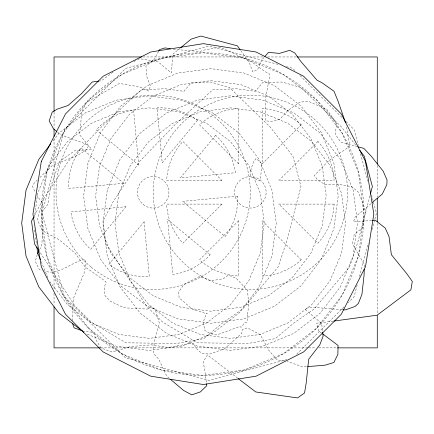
<?xml version="1.0" encoding="UTF-8"?>
<svg xmlns="http://www.w3.org/2000/svg" width="434" height="434" viewBox="0 0 434 434"><rect width="100%" height="100%" fill="white"/><g stroke="black" fill="none" stroke-linecap="round" stroke-linejoin="round"><path stroke-width="0.33" stroke-dasharray="2.17 1.63" d="M72.722 320.807L73.172 298.831L83.984 273.485L86.144 263.59L84.722 259.364C71.095 262.027 59.268 275.655 44.729 271.207M364.289 267.187L364.359 264.572L352.375 243.653L354.252 234.403L362.791 227.611L365.743 211.195L358.582 192.387L351.931 186.745L337.636 184.179L325.061 184.596L317.612 179.855L314.325 175.488L328.739 160.667L346.761 148.439L350.254 144.858L348.638 140.204L346.359 125.079M34.411 217.83L37.639 193.304L49.156 165.5L67.471 141.63L91.346 123.31L119.144 111.793L148.981 107.865L178.813 111.793L206.617 123.31L230.487 141.63L248.807 165.5L260.324 193.304L264.252 223.136L260.324 252.973L248.807 280.771L230.487 304.646L206.617 322.961L178.813 334.478L148.981 338.406L119.144 334.478L91.346 322.961L67.471 304.646L49.97 281.834M369.925 195.918L358.034 241.423L349.658 266.731L314.183 309.013L294.068 322.836L275.243 338.639L248.243 343.451L197.313 342.806L162.848 322.212L146.296 305.921L135.663 289.071L105.972 244.011L102.95 221.096L113.095 201.821L139.775 161.264L174.81 124.911L212.671 89.778L236.405 88.748L255.306 91.33L262.917 82.314L282.1 82.042L300.93 87.511L341.585 127.081L356.439 146.112M357.198 285.029L354.046 296.785L348.312 302.525M359.471 276.539L368.401 243.23M372.074 229.515L374.699 219.718M374.873 219.061L376.446 213.186L373.3 201.43M37.308 254.454L35.279 261.246L39.331 269.601L42.315 270.49M39.7 249.599L41.789 245.351L42.944 227.449L42.272 211.694L47.832 204.403L50.355 188.079L59.431 161.567L74.588 150.815L91.758 149.404L79.623 134.79L81.896 111.424L86.605 102.386L119.355 83.464L139.504 86.827L148.602 91.075L150.495 85.927L146.583 76.194L145.965 66.109L154.461 59.035L158.405 51.711M34.438 215.589L41.691 201.821L68.371 161.264L103.406 124.911L141.267 89.778L164.996 88.748L183.897 91.33L191.508 82.314L210.696 82.042L229.521 87.511L270.176 127.081L292.923 156.229L300.968 186.544L286.624 241.423L278.254 266.731L242.774 309.013L222.658 322.836L203.834 338.639L176.833 343.451L125.909 342.806L91.444 322.212L74.887 305.921L40.243 252.626M53.203 140.665L58.981 133.135L85.341 112.911L116.035 100.194L148.981 95.854L181.922 100.194L212.622 112.911L238.982 133.135L259.207 159.495L271.923 190.195L276.263 223.136L271.923 256.082L259.207 286.776L238.982 313.136L212.622 333.366L181.922 346.082L148.981 350.417L116.035 346.082L86.594 333.882M264.013 57.429L261.783 59.952L257.666 69.597L252.686 71.903L249.257 62.463L240.767 50.577M296.672 354.16L344.005 306.827M37.46 179.85L34.389 182.795L32.561 186.615L35.404 192.593M39.912 177.501L52.443 165.468L78.011 155.193L86.534 149.725L88.514 145.726L83.903 143.236L60.445 134.665L57.369 132.055M370.88 203.741L354.741 217.434L353.601 221.948L372.388 220.407M180.311 48.022L172.998 54.038L171.246 72.955L158.106 61.807L139.786 58.693L137.421 59.854M113.106 72.131L101.296 80.778L99.467 81.028M133.862 61.595L136.829 60.142M286.966 359.564L209.242 380.39L125.643 357.985L64.444 296.785L42.038 213.186L64.444 129.582L125.643 68.382L209.242 45.982L279.133 64.704M333.345 321.117L316.728 323.189L318.637 331.093L321.339 332.954M306.388 366.703L302.829 366.996L287.221 361.31M142.938 56.957L264.149 56.957M267.518 56.957L296.471 56.957M100.509 347.867L307.918 347.867M308.596 347.867L316.001 347.867M318.692 347.867L336.876 347.867M284.677 360.594L277.538 360.28L268.624 350.167L260.525 334.864L247.526 327.86L242.611 329.276L241.727 333.388L224.443 348.827L209.904 353.998L202.032 353.65L195.88 348.187L193.678 343.365L189.745 343.69L168.218 347.46L151.244 344.846L130.563 346.544L112.189 352.061L100.932 347.97L96.261 340.283L93.538 332.379L83.415 331.169M342.225 309.697L309.095 307.012L305.102 309.399L321.681 323.46L322.587 331.478M173.383 49.33L199.857 51.467L205.374 49.731L219.805 47.257L229.971 51.554L252.442 62.442L264.745 71.523L269.183 73.672L269.243 78.673L265.147 100.064L265.434 120.739L270.843 121.498L279.469 119.583L288.067 110.399L299.986 102.104L308.677 101.388L327.041 109.628L336.562 123.321L335.325 134.166L340.538 142.026L357.258 146.649M286.315 66.63L292.847 68.382L295.717 71.252M237.615 378.171L207.441 354.914L203.199 361.853L204.919 371.168L206.443 383.141M169.358 378.372L166.634 376.061L158.768 359.178L153.5 353.428L154.352 339.974L159.441 323.428L155.204 309.285L150.728 306.811L147.197 309.089L124.053 307.793L110.117 301.163L104.795 295.353L104.312 287.134L106.162 282.171L103.151 279.615L85.265 267.062L75.109 253.206L59.29 239.79L42.396 230.698L37.324 219.848L39.456 211.108L43.123 203.589L36.819 195.582M300.019 75.554L342.095 117.63M345.92 121.455L354.046 129.582L358.245 145.26M41.219 261.621L47.876 277.684M360.524 153.75L367.875 181.179M371.547 194.899L373.126 200.774M34.584 229.765L36.592 245.015M377.282 165.37L377.282 197.025M377.282 223.288L377.282 313.522M54.044 112.173L54.044 127.661M54.044 138.435L54.044 289.955M54.044 293.319L54.044 304.766M247.619 314.726L247.548 320.471L246.946 322.023L244.011 322.983L242.243 326.476L241.065 327.312L239.883 326.471L219.832 333.865L215.85 334.95L209.758 333.377L204.691 330.317L203.351 321.892L206.074 314.162L207.343 313.256L205.347 313.37L192.284 309.182L179.074 297.724L178.71 291.936L184.146 284.232L199.266 276.588L211.353 280.733L223.347 278.72L228.327 275.189L236.058 278.123L247.586 290.503L248.639 304.592L247.619 314.726M250.847 169.992L250.749 176.812L259.657 180.799L260.471 178.374L262.038 163.998L256.071 158.394L253.282 162.365L250.847 169.992M46.839 172.358L41.344 214.108L46.839 255.854L62.957 294.757L88.59 328.164L121.997 353.797L160.9 369.914L202.645 375.41L244.396 369.914L283.299 353.797L316.706 328.164L342.339 294.757L358.451 255.854L363.947 214.108L358.451 172.358L342.339 133.455L316.706 100.053L283.299 74.415L244.396 58.302L202.645 52.807L160.9 58.302L121.997 74.415L88.59 100.053L62.957 133.455L46.839 172.358M87.972 162.994L83.637 195.935L87.972 228.875L100.688 259.575L120.918 285.935L147.278 306.165L177.973 318.876L210.919 323.216L243.859 318.876L274.559 306.165L300.919 285.935L321.144 259.575L333.86 228.875L338.2 195.935L333.86 162.994L321.144 132.294L300.919 105.934L274.559 85.704L243.859 72.993L210.919 68.653L177.973 72.993L147.278 85.704L120.918 105.934L100.688 132.294L87.972 162.994M99.576 166.103L95.648 195.935L99.576 225.767L111.088 253.57L129.408 277.445L153.283 295.76L181.081 307.277L210.919 311.205L240.751 307.277L268.554 295.76L292.424 277.445L310.744 253.57L322.261 225.767L326.189 195.935L322.261 166.103L310.744 138.3L292.424 114.424L268.554 96.109L240.751 84.592L210.919 80.664L181.081 84.592L153.283 96.109L129.408 114.424L111.088 138.3L99.576 166.103M107.269 190.195L102.929 223.136L107.269 256.082L119.979 286.776L140.209 313.136L166.569 333.366L197.269 346.082L230.21 350.417L263.15 346.082L293.851 333.366L320.211 313.136L340.44 286.776L353.151 256.082L357.491 223.136L353.151 190.195L340.44 159.495L320.211 133.135L293.851 112.911L263.15 100.194L230.21 95.854L197.269 100.194L166.569 112.911L140.209 133.135L119.979 159.495L107.269 190.195M118.867 193.304L114.939 223.136L118.867 252.973L130.384 280.771L148.699 304.646L172.575 322.961L200.378 334.478L230.21 338.406L260.042 334.478L287.845 322.961L311.721 304.646L330.035 280.771L341.553 252.973L345.48 223.136L341.553 193.304L330.035 165.5L311.721 141.63L287.845 123.31L260.042 111.793L230.21 107.865L200.378 111.793L172.575 123.31L148.699 141.63L130.384 165.5L118.867 193.304M125.947 206.725L90.717 249.306A62.572 62.572 0 0 1 70.926 211.928L125.947 206.725M197.443 120.299L162.218 162.88L157.016 107.865A62.572 62.572 0 0 1 197.443 120.299M144.104 221.747L108.88 264.333A62.572 62.572 0 0 0 149.307 276.767L144.104 221.747M215.606 135.321L180.376 177.907L235.396 172.705A62.572 62.572 0 0 0 215.606 135.321M221.931 204.099L182.855 243.176A62.572 62.572 0 0 1 166.667 204.099L221.931 204.099M301.245 124.786L262.169 163.862L262.169 108.598A62.572 62.572 0 0 1 301.245 124.786M238.597 220.765L199.521 259.841A62.572 62.572 0 0 0 238.597 276.029L238.597 220.765M317.91 141.451L278.834 180.533L334.099 180.533A62.572 62.572 0 0 0 317.91 141.451M123.728 183.262L68.708 188.459A62.572 62.572 0 0 1 81.147 148.032L123.728 183.262M237.615 196.168L182.595 201.371L225.175 236.595A62.572 62.572 0 0 0 237.615 196.168M221.931 180.533L166.667 180.533A62.572 62.572 0 0 1 182.855 141.451L221.931 180.533M334.099 204.099L278.834 204.099L317.91 243.176A62.572 62.572 0 0 0 334.099 204.099M138.75 165.099L96.169 129.875A62.572 62.572 0 0 1 133.553 110.079L138.75 165.099M210.154 254.758L167.573 219.528L172.77 274.548A62.572 62.572 0 0 0 210.154 254.758M238.597 163.862L199.521 124.786A62.572 62.572 0 0 1 238.597 108.598L238.597 163.862M301.245 259.841L262.169 220.765L262.169 276.029A62.572 62.572 0 0 0 301.245 259.841M88.59 328.164A161.302 161.302 0 0 0 358.451 255.854A161.302 161.302 0 0 0 160.9 58.302A161.302 161.302 0 0 0 88.59 328.164M239.248 203.448A15.749 15.749 0 0 0 265.597 196.39A15.749 15.749 0 0 0 246.306 177.105A15.749 15.749 0 0 0 239.248 203.448M201.81 276.453A97.151 97.151 0 0 0 347.536 192.316A97.151 97.151 0 0 0 201.81 108.18A97.151 97.151 0 0 0 201.81 276.453M143.122 204.447A15.749 15.749 0 0 0 168.69 194.942A15.749 15.749 0 0 0 147.674 177.555A15.749 15.749 0 0 0 143.122 204.447M91.232 267.17A97.151 97.151 0 0 0 248.953 208.515A97.151 97.151 0 0 0 119.296 101.258A97.151 97.151 0 0 0 91.232 267.17"/><path stroke-width="0.65" d="M364.24 269.151L364.088 275.031L361.934 294.366L358.43 303.355L355.083 306.464L345.236 309.936L342.827 309.746M370.43 193.993L372.377 186.544L364.332 156.229L359.672 150.256M37.606 253.847L39.103 250.814M33.57 217.244L31.541 221.096L34.568 244.011L38.821 250.472M158.681 51.19L159.517 49.639L165.023 47.897L170.367 48.814M50.724 143.893L38.751 159.495L26.035 190.195L21.7 223.136L26.035 256.082L38.751 286.776L58.981 313.136L83.724 332.124M264.903 56.42L268.472 52.384L279.485 53.387L289.706 50.322L294.827 52.981L300.789 61.4L316.939 80.138L322.066 82.807L334.017 91.27L338.167 101.491L345.524 122.67M372.388 202.456L382.359 193.949L386.868 184.531L387.036 179.969L383.162 171.132L371.005 155.936L363.806 148.352L357.914 146.817M180.821 47.599L191.134 39.125L200.85 36.06L237.387 45.841L239.997 49.498M98.86 81.109L92.203 82.004L81.543 93.619L68.067 105.462L57.185 109.167L52.221 112.097L49.183 120.874L53.42 128.703L56.854 131.616M333.996 321.035L377.119 315.192L410.884 289.874L412.3 281.449L406.674 273.545L391.37 254.671L389.032 236.546L385.262 228.132L375.269 220.168L372.388 220.407M307.69 366.6L325.12 365.168L333.876 362.499L337.896 354.339L338.048 345.453L322.896 334.023M141.587 56.957L54.044 56.957L54.044 111.5M297.144 56.957L377.282 56.957L377.282 164.025M99.836 347.867L54.044 347.867L54.044 306.789M337.549 347.867L377.282 347.867L377.282 315.54M82.172 330.724L74.068 327.844L72.657 323.845M238.152 378.578L255.8 391.962L297.578 397.94L304.532 392.982L306.149 383.412L308.672 359.244L319.831 344.775L323.113 336.16L322.657 332.151M170.356 379.218L183.691 390.529L191.768 394.837L200.378 391.907L206.774 385.734L206.524 383.792M40.454 259.765L37.639 252.973L36.852 247.006M377.282 198.371L377.282 221.937M54.044 129.006L54.044 136.417M41.301 161.426L32.957 214.092L41.301 266.758L65.507 314.27L103.211 351.974L150.723 376.186L203.389 384.524L256.06 376.186L303.567 351.974L341.276 314.27L365.482 266.758L373.826 214.092L365.482 161.426L341.276 113.914L303.567 76.21L256.06 51.999L203.389 43.66L150.723 51.999L103.211 76.21L65.507 113.914L41.301 161.426"/></g></svg>
